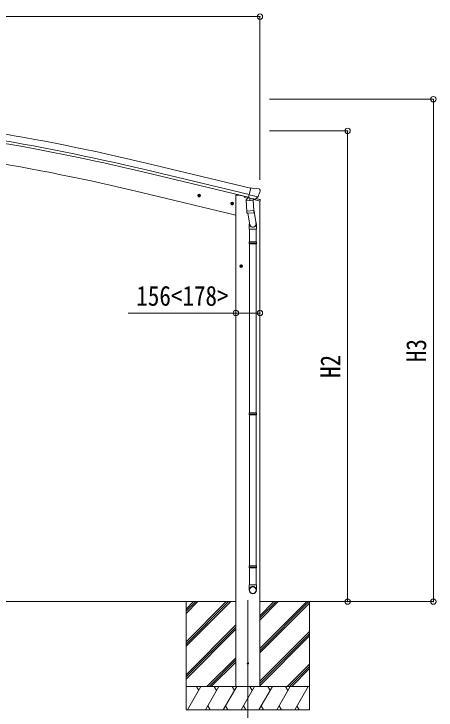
# Model space of a CAD drawing. Units: millimetres at full size; details may follow other scales. Extents: x -9783 to 9892, y -6828 to 6752.
# Drawn here: x -1853 to 879, y -1971 to 2533 of the extents above; entities that cross this region are included whole.
import ezdxf
from ezdxf.enums import TextEntityAlignment as Align

# ---------------------------------------------------------------- set-up
doc = ezdxf.new("R2010")
doc.units = ezdxf.units.MM
doc.header["$LTSCALE"] = 35
doc.header["$PDMODE"] = 32
doc.header["$PDSIZE"] = 35
for name, color, linetype, lineweight in [('0-0_0', 7, 'Continuous', 9), ('0-1_本体', 4, 'Continuous', 9), ('0-2_部品', 7, 'Continuous', 9), ('0-8_PARTS2', 2, 'Continuous', 9), ('0-A_寸法', 6, 'Continuous', 9)]:
    doc.layers.add(name, color=color, linetype=linetype, lineweight=lineweight)
doc.styles.add('ＭＳ ゴシック', font='')
doc.styles.get('ＭＳ ゴシック').set_extended_font_data('MS Gothic')

msp = doc.modelspace()

# ---------------------------------------------------------------- linework, layer by layer
at = {"layer": '0-0_0'}
for p, q in [((-7287.09, -1268.88), (-418.12, -1268.88)), ((-739.67, -1268.88), (-739.67, -1968.88)), ((-739.67, -1529.61), (-478.94, -1268.88)), ((-739.67, -1543.75), (-464.8, -1268.88)), ((-739.67, -1557.89), (-450.66, -1268.88)), ((-739.67, -1345.76), (-662.79, -1268.88)), ((-739.67, -1331.62), (-676.93, -1268.88)), ((-739.67, -1317.47), (-691.09, -1268.89)), ((-691.08, -1268.89), (-691.07, -1268.88)), ((-261.92, -1388.51), (-142.29, -1268.88)), ((-261.92, -1374.37), (-156.43, -1268.88)), ((-261.92, -1360.23), (-170.57, -1268.88)), ((-261.92, -1572.36), (41.55, -1268.89)), ((-261.92, -1586.5), (55.69, -1268.89)), ((-261.92, -1600.64), (60.33, -1278.39)), ((-261.42, -1268.88), (173.76, -1268.88)), ((60.33, -1268.88), (60.33, -1968.88)), ((-739.67, -1741.74), (-417.42, -1419.49)), ((-739.67, -1755.88), (-417.42, -1433.63)), ((-739.67, -1770.02), (-417.42, -1447.77)), ((-261.92, -1784.49), (60.33, -1462.24)), ((-261.92, -1798.63), (60.33, -1476.38)), ((-261.92, -1812.77), (60.33, -1490.52)), ((-604.68, -1818.88), (-417.42, -1631.62)), ((-590.54, -1818.88), (-417.42, -1645.76)), ((-576.39, -1818.88), (-417.42, -1659.9)), ((-84.18, -1818.88), (60.33, -1674.37)), ((-70.04, -1818.88), (60.33, -1688.51)), ((-55.89, -1818.88), (60.33, -1702.65)), ((60.33, -1818.88), (-739.67, -1818.88)), ((-729.38, -1968.88), (-642.78, -1818.88)), ((-657.78, -1844.86), (-672.78, -1818.88)), ((-613.91, -1968.88), (-527.31, -1818.88)), ((-542.31, -1844.86), (-557.31, -1818.88)), ((-498.44, -1968.88), (-411.84, -1818.88)), ((-426.84, -1844.86), (-441.84, -1818.88)), ((-382.97, -1968.88), (-296.37, -1818.88)), ((-311.37, -1844.86), (-326.37, -1818.88)), ((-267.5, -1968.88), (-180.9, -1818.88)), ((-195.9, -1844.86), (-210.9, -1818.88)), ((-152.03, -1968.88), (-65.43, -1818.88)), ((-95.43, -1818.88), (-80.43, -1844.86)), ((-36.56, -1968.88), (50.04, -1818.88)), ((-739.67, -1968.88), (60.33, -1968.88)), ((-598.91, -1942.9), (-583.91, -1968.88)), ((-483.44, -1942.9), (-468.44, -1968.88)), ((-367.97, -1942.9), (-352.97, -1968.88)), ((-252.5, -1942.9), (-237.5, -1968.88)), ((-137.03, -1942.9), (-122.03, -1968.88)), ((-21.56, -1942.9), (-6.56, -1968.88))]:
    msp.add_line(p, q, dxfattribs=at)
at = {"layer": '0-1_本体'}
for p, q in [((-321.44, 1405.35), (-997.12, 1567.3)), ((-335.44, 1347.01), (-1011.11, 1508.96)), ((-331.52, 1363.37), (-1007.19, 1525.32)), ((-416.92, 1231.12), (-1027.73, 1377.76)), ((-417.25, 1361.12), (-417.25, -1818.88)), ((-261.25, 1322.15), (-261.25, -1818.88))]:
    msp.add_line(p, q, dxfattribs=at)
msp.add_lwpolyline([(-417.25, 1361.12), (-397.25, 1361.12), (-363.41, 1353)], dxfattribs=at)
for centre, radius, start, end in [((-4369.88, -12503.95), 14469.82, 76.52099, 85.02099), ((-4369.88, -12503.95), 14409.82, 76.52099, 85.02099), ((-4369.88, -12503.95), 14426.65, 76.52099, 85.02099), ((-4387.3, -12617.05), 14392.42, 76.50111, 84.99887)]:
    msp.add_arc(centre, radius, start, end, dxfattribs=at)
at = {"layer": '0-2_部品'}
for p, q in [((-295.04, 1401.06), (-320.97, 1407.29)), ((-295.04, 1401.06), (-281.78, 1403.76)), ((-267.3, 1400.58), (-280.48, 1403.74)), ((-264.2, 1398.33), (-260.35, 1392.03)), ((-645.72, 1355.06), (-665.17, 1359.73)), ((-662.74, 1359.15), (-657.58, 1364.59)), ((-660.61, 1351.95), (-662.74, 1359.15)), ((-657.78, 1347.67), (-653.11, 1367.12)), ((-657.58, 1364.59), (-650.28, 1362.84)), ((-650.28, 1362.84), (-648.15, 1355.64)), ((-363.41, 1353.78), (-363.41, 1350.46)), ((-274.04, 1349.44), (-331.54, 1363.25)), ((-259.98, 1389.75), (-260.26, 1388.6)), ((-431.89, 1303.31), (-451.34, 1307.98)), ((-448.92, 1307.4), (-443.75, 1312.84)), ((-446.78, 1300.2), (-448.92, 1307.4)), ((-443.95, 1295.92), (-439.28, 1315.37)), ((-443.75, 1312.84), (-436.45, 1311.09)), ((-436.45, 1311.09), (-434.32, 1303.89)), ((-340.69, 1341.06), (-359.58, 1345.6)), ((-351.11, 1323.89), (-305.42, 1327.08)), ((-346.44, 1257.05), (-351.11, 1323.89)), ((-336.7, 1345.66), (-350.01, 1330.34)), ((-350.01, 1330.34), (-349.57, 1324)), ((-335.75, 1345.72), (-336.7, 1345.66)), ((-332.67, 1343.25), (-334.2, 1343.62)), ((-295.97, 1334.44), (-332.67, 1343.25)), ((-326.72, 1341.43), (-325.7, 1326.82)), ((-298.51, 1332.43), (-324.32, 1325.99)), ((-307.2, 1330.26), (-306.97, 1326.98)), ((-305.42, 1327.08), (-300.75, 1260.25)), ((-258.86, 1321.42), (-301.56, 1331.67)), ((-293.6, 1333.97), (-301.12, 1335.77)), ((-297.8, 1334.21), (-297.75, 1333.47)), ((-294.44, 1334.07), (-295.97, 1334.44)), ((-290.89, 1334.53), (-274.51, 1349.03)), ((-287.36, 1337.52), (-261.16, 1331.23)), ((-258.86, 1328.31), (-258.86, 1321.42)), ((-301.09, 1265.13), (-286.57, 1177.36)), ((-346.44, 1257.05), (-300.75, 1260.25)), ((-346.43, 1257.05), (-345.54, 1244.36)), ((-301.73, 1245.64), (-343.43, 1242.73)), ((-339.92, 1242.97), (-327.27, 1168.04)), ((-299.89, 1247.78), (-300.76, 1260.25)), ((-300.29, 1246.42), (-300.29, 1246.42)), ((-330.42, 1174.86), (-330.42, 1140.2)), ((-284.42, 1140.2), (-284.42, 1174.55)), ((-330.42, 1140.2), (-284.42, 1140.2)), ((-328.42, 1140.2), (-328.42, 1057.68)), ((-286.42, 1140.2), (-286.42, 1057.68)), ((-330.42, 1055.68), (-329.42, 1057.68)), ((-330.42, 1055.68), (-284.42, 1055.68)), ((-330.42, 1055.68), (-330.42, 1047.68)), ((-330.42, 1047.68), (-284.42, 1047.68)), ((-330.42, 1047.68), (-329.42, 1045.68)), ((-329.42, 1057.68), (-285.42, 1057.68)), ((-329.42, 1045.68), (-285.42, 1045.68)), ((-328.42, 1045.68), (-328.42, -48.51)), ((-286.42, 1045.68), (-286.42, -48.51)), ((-284.42, 1055.68), (-285.42, 1057.68)), ((-392.92, 901.62), (-372.92, 901.62)), ((-389.42, 905.37), (-382.92, 909.13)), ((-382.92, 891.62), (-382.92, 911.62)), ((-382.92, 909.13), (-376.42, 905.37)), ((-376.42, 905.37), (-376.42, 897.87)), ((-376.42, 897.87), (-382.92, 894.11)), ((-330.42, -50.51), (-329.42, -48.51)), ((-330.42, -50.51), (-284.42, -50.51)), ((-330.42, -50.51), (-330.42, -58.51)), ((-330.42, -58.51), (-284.42, -58.51)), ((-330.42, -58.51), (-329.42, -60.51)), ((-329.42, -48.51), (-285.42, -48.51)), ((-329.42, -60.51), (-285.42, -60.51)), ((-328.42, -60.51), (-328.42, -1038.43)), ((-286.42, -60.51), (-286.42, -1038.43)), ((-284.42, -50.51), (-285.42, -48.51)), ((-330.42, -1040.43), (-329.42, -1038.43)), ((-330.42, -1040.43), (-284.42, -1040.43)), ((-330.42, -1040.43), (-330.42, -1048.43)), ((-330.42, -1048.43), (-284.42, -1048.43)), ((-330.42, -1048.43), (-329.42, -1050.43)), ((-329.42, -1038.43), (-285.42, -1038.43)), ((-329.42, -1050.43), (-285.42, -1050.43)), ((-328.42, -1050.43), (-328.42, -1160.43)), ((-286.42, -1050.43), (-286.42, -1160.43)), ((-284.42, -1040.43), (-285.42, -1038.43)), ((-330.42, -1194.58), (-330.42, -1160.43)), ((-330.42, -1160.43), (-284.42, -1160.43)), ((-284.42, -1194.58), (-284.42, -1160.43))]:
    msp.add_line(p, q, dxfattribs=at)
for points in [[(-326.4, 1341.84), (-336.12, 1344.18), (-320.97, 1407.29)], [(-648.15, 1355.64), (-653.31, 1350.2), (-660.61, 1351.95)], [(-326.4, 1341.84), (-326.16, 1341.69), (-301.4, 1335.74), (-301.12, 1335.77)], [(-273.77, 1350.02), (-274.35, 1349.18), (-274.51, 1349.03)], [(-434.32, 1303.89), (-439.49, 1298.45), (-446.78, 1300.2)], [(-284.42, 1055.68), (-284.42, 1047.68), (-285.42, 1045.68)], [(-382.92, 894.11), (-389.42, 897.87), (-389.42, 905.37)], [(-284.42, -50.51), (-284.42, -58.51), (-285.42, -60.51)], [(-284.42, -1040.43), (-284.42, -1048.43), (-285.42, -1050.43)]]:
    msp.add_lwpolyline(points, dxfattribs=at)
for centre, radius in [((-655.45, 1357.39), 8.5), ((-655.45, 1357.39), 7.7), ((-655.45, 1357.39), 6.5), ((-441.62, 1305.64), 8.5), ((-441.62, 1305.64), 7.7), ((-441.62, 1305.64), 6.5), ((-382.92, 901.62), 8.5), ((-382.92, 901.62), 7.7), ((-382.92, 901.62), 6.5)]:
    msp.add_circle(centre, radius, dxfattribs=at)
at = {"layer": '0-2_部品', "color": 4}
msp.add_circle((-339.17, -1668.88), 4.5, dxfattribs=at)
at = {"layer": '0-2_部品'}
for centre, radius, start, end in [((-281.18, 1400.82), 3, 76.5, 101.5), ((-268.47, 1395.71), 5, 31.5, 76.5), ((-457.07, 1435.85), 202.4, 334.90875, 346.5), ((-358.41, 1350.46), 5, 180, 256.5), ((-334.08, 1344.11), 0.5, 221.23754, 256.5), ((-327.32, 1341.35), 0.604, 7.79405, 79.40158), ((-324.67, 1326.97), 1.03, 188.03431, 289.96103), ((-298.75, 1333.4), 1, 284, 4), ((-297.3, 1334.25), 0.5, 76.5, 184), ((-294.32, 1334.56), 0.5, 256.5, 291.76246), ((-261.86, 1328.31), 3, 0, 76.5), ((-343.57, 1244.72), 2, 190.53157, 274), ((-301.87, 1247.64), 2, 274, 322.59038), ((-301.83, 1247.61), 1.95, 322.52234, 4.95983)]:
    msp.add_arc(centre, radius, start, end, dxfattribs=at)
for centre, major_axis, ratio, start_param, end_param in [((-262.9, 1390.46), (1.57, -2.57), 0.99628, 0.7835347, 1.5707963), ((-292.9, 1336.89), (0.73, -2.92), 0.997631, 5.8041905, 5.8929484), ((-292.93, 1337.02), (-2.63, 3.16), 0.650902, 2.1145521, 2.1873627), ((-292.88, 1336.79), (0.73, -2.92), 0.997631, 5.965759, 6.7621801), ((-307.42, 1174.86), (-23, 0), 0.996195, 6.0000678, 10.0103449), ((-307.42, 1174.86), (-21, 0), 0.996195, 0.3319459, 3.3482706), ((-307.42, -1192.83), (23, 0), 0.996195, 6.2831853, 9.424778), ((-307.42, -1194.58), (23, 0), 0.996195, 6.2831853, 9.424778), ((-307.42, -1194.58), (0, -23.43), 0.981806, 4.712389, 7.8539816)]:
    msp.add_ellipse(centre, major_axis=major_axis, ratio=ratio, start_param=start_param, end_param=end_param, dxfattribs=at)
msp.add_ellipse((-307.42, -1194.58), major_axis=(-21, 0), ratio=0.996195, dxfattribs=at)
at = {"layer": '0-8_PARTS2'}
msp.add_line((-339.17, -1259.67), (-339.17, -2109.91), dxfattribs=at)
at = {"layer": '0-A_寸法'}
for p, q in [((-261.25, 2515.02), (-7443.25, 2515.02)), ((-261.25, 2515.02), (-261.25, 1460.2)), ((861.04, 1980.7), (-198.4, 1980.7)), ((861.04, -1268.88), (861.04, 1980.7)), ((306.02, 1775.8), (-198.4, 1775.8)), ((306.02, -1268.88), (306.02, 1775.8)), ((-417.25, 597.89), (-1113.41, 597.89)), ((-417.25, 597.89), (-261.25, 597.89)), ((306.02, -1268.88), (-198.4, -1268.88)), ((861.04, -1268.88), (306.02, -1268.88))]:
    msp.add_line(p, q, dxfattribs=at)
for p in [(-261.25, 2515.02), (861.04, 1980.7), (306.02, 1775.8), (-417.25, 597.89), (-261.25, 597.89), (306.02, -1268.88), (861.04, -1268.88)]:
    msp.add_point(p, dxfattribs=at)

# ---------------------------------------------------------------- texts
at = {"layer": '0-A_寸法', "color": 7, "style": 'ＭＳ ゴシック', "width": 0.85}
msp.add_text('156<178>', height=129, dxfattribs=at).set_placement((-1061.25, 605.89), align=Align.BOTTOM_LEFT)
for s, p in [('H3', (853.04, 279.91)), ('H2', (298.02, 177.46))]:
    msp.add_text(s, height=129, rotation=90, dxfattribs=at).set_placement(p, align=Align.BOTTOM_LEFT)

doc.saveas('drawing.dxf')
